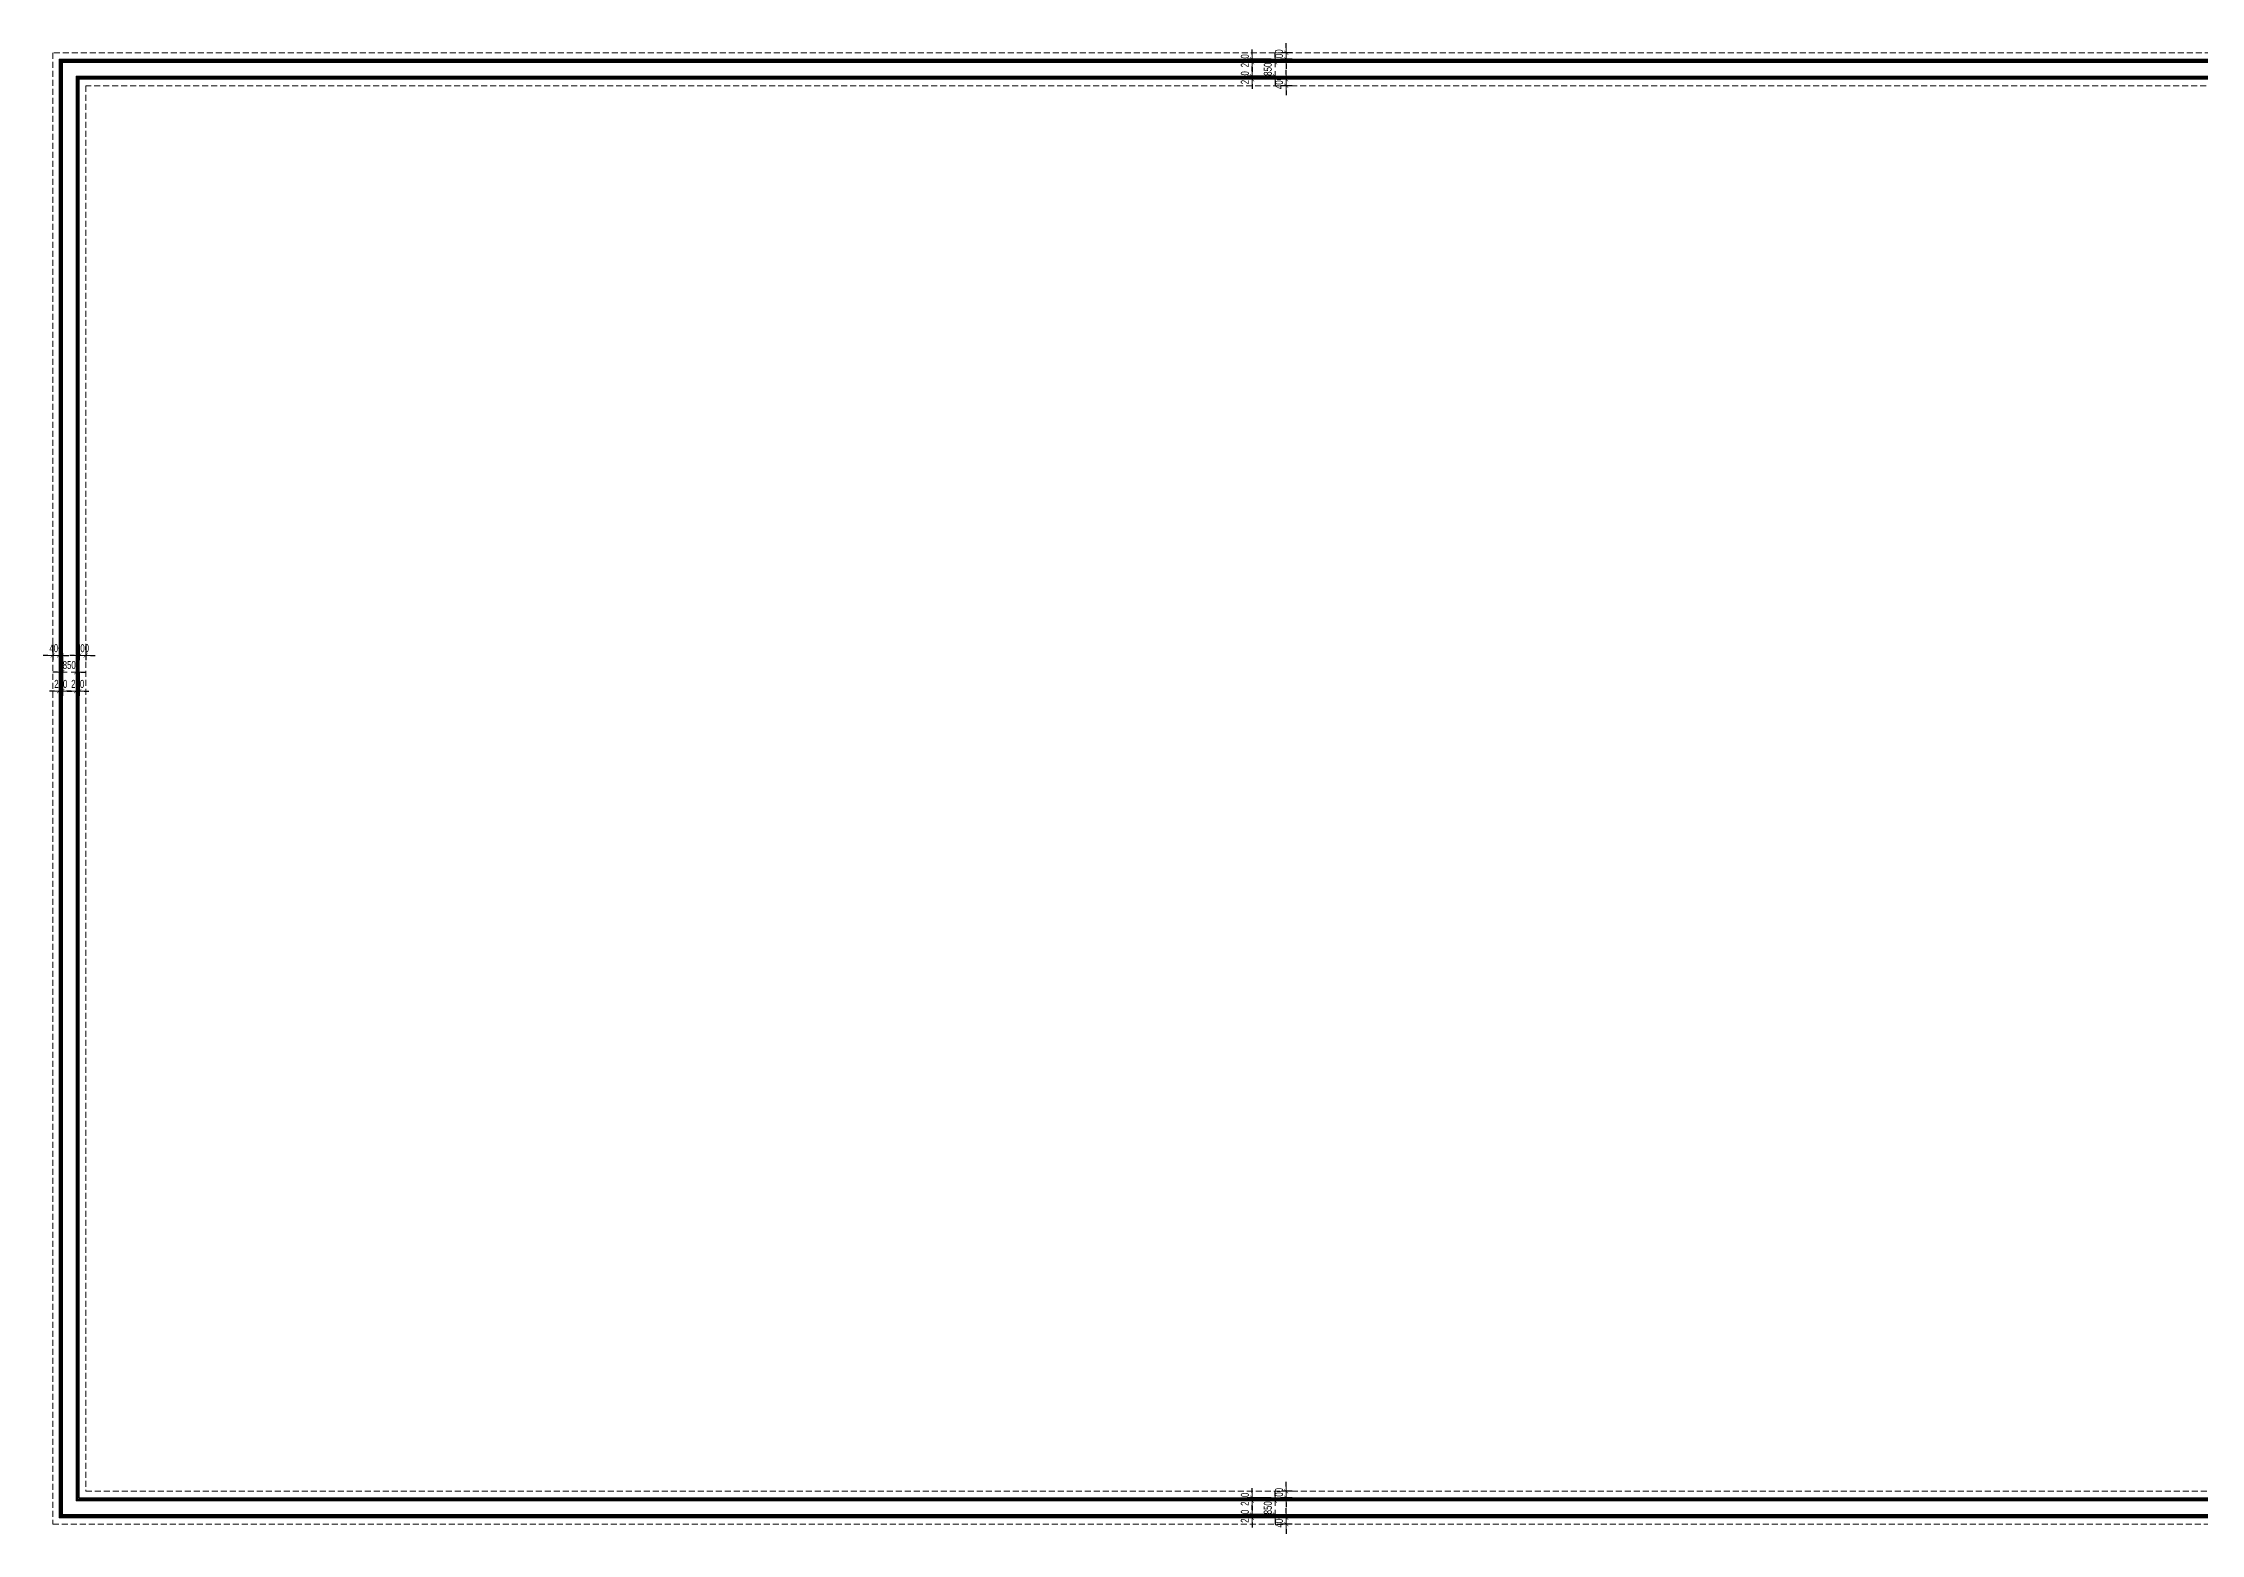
# Model space of a CAD drawing. Header units: millimetres. Extents: x -642477 to 1168880, y -27982 to 330379.
# Drawn here: x -1630 to 133221, y 237219 to 330379 of the extents above; entities that cross this region are included whole.
import ezdxf

# ---------------------------------------------------------------- set-up
doc = ezdxf.new("R2010")
doc.units = ezdxf.units.MM
doc.linetypes.add('HIDDEN', pattern=[0.375, 0.25, -0.125])
doc.layers.get('Defpoints').update_dxf_attribs({"color": 151, "lineweight": 9})
for name, color, linetype, lineweight in [('NDC_GUIDE WALL CONTINUOS', 3, 'Continuous', 20), ('NDC_S_DIM', 1, 'Continuous', 15), ('NDC_S_GUIDE WALL', 3, 'HIDDEN', 18), ('NDC_S_HATCH COLUMN AND WALL', 251, 'Continuous', 13)]:
    doc.layers.add(name, color=color, linetype=linetype, lineweight=lineweight)
doc.styles.add('NDC_DIM', font='', dxfattribs={"width": 0.75})
doc.styles.get('NDC_DIM').set_extended_font_data('Dotum')
doc.dimstyles.new('NDC_dim_200', dxfattribs={"dimscale": 200, "dimtxt": 2.5, "dimasz": 1.5, "dimexe": 1.5, "dimexo": 2.5, "dimgap": 1, "dimtad": 1, "dimdec": 0, "dimzin": 0, "dimdsep": 46, "dimtxsty": 'NDC_DIM', "dimblk": 'DIMMARK', "dimcen": 0.09, "dimdle": 1.2, "dimclrd": 1, "dimclre": 1, "dimclrt": 3, "dimadec": 0, "dimazin": 0, "dimtfac": 1, "dimtdec": 0, "dimtix": 1, "dimtofl": 0, "dimtmove": 0, "dimatfit": 3, "dimfxl": 6, "dimfxlon": 1, "dimtolj": 1, "dimtzin": 0, "dimarcsym": 0})
pattern_1 = [(45, (0, -38576.22), (-44.901281, 44.901281), [])]

# ---------------------------------------------------------------- blocks, each defined once
blk = doc.blocks.new('DIMMARK')
at = {"layer": 'NDC_S_DIM', "color": 1}
blk.add_line((-1.5, 0), (1, 0), dxfattribs=at)
at = {"layer": 'NDC_S_DIM', "color": 2, "const_width": 0.1}
blk.add_lwpolyline([(-0.42, -0.42), (0.42, 0.42)], dxfattribs=at)
blk = doc.blocks.new('*D335')
at = {"layer": 'Defpoints', "color": 0, "ltscale": 100, "transparency": 16777216}
for p in [(76061, 329379), (76921, 329779), (76921, 329379)]:
    blk.add_point(p, dxfattribs=at)
at = {"layer": 'NDC_S_DIM', "color": 1, "lineweight": -2, "ltscale": 100, "transparency": 16777216}
for p, q in [((76421, 329779), (75761, 329779)), ((76421, 329379), (75761, 329379)), ((76061, 330079), (76061, 330379)), ((76061, 329079), (76061, 328779))]:
    blk.add_line(p, q, dxfattribs=at)
at = {"layer": 'NDC_S_DIM', "color": 1, "lineweight": -2, "ltscale": 100, "transparency": 16777216, "xscale": 300, "yscale": 300, "zscale": 300}
for p, rotation in [((76061, 329779), 270), ((76061, 329379), 90)]:
    blk.add_blockref('DIMMARK', p, dxfattribs=dict(at, rotation=rotation))
at = {"layer": 'NDC_S_DIM', "color": 3, "ltscale": 100, "transparency": 16777216, "insert": (75611, 329579), "char_height": 500, "attachment_point": 5, "rotation": 90, "style": 'NDC_DIM'}
blk.add_mtext('\\A1;400', dxfattribs=at)
blk = doc.blocks.new('*D336')
at = {"layer": 'Defpoints', "color": 0, "ltscale": 100, "transparency": 16777216}
for p in [(73926, 329179), (75691, 329379), (75691, 329179)]:
    blk.add_point(p, dxfattribs=at)
at = {"layer": 'NDC_S_DIM', "color": 1, "lineweight": -2, "ltscale": 100, "transparency": 16777216}
for p, q in [((75126, 329379), (73626, 329379)), ((75126, 329179), (73626, 329179)), ((73926, 329679), (73926, 329979)), ((73926, 328879), (73926, 328579))]:
    blk.add_line(p, q, dxfattribs=at)
at = {"layer": 'NDC_S_DIM', "color": 1, "lineweight": -2, "ltscale": 100, "transparency": 16777216, "xscale": 300, "yscale": 300, "zscale": 300}
for p, rotation in [((73926, 329379), 270), ((73926, 329179), 90)]:
    blk.add_blockref('DIMMARK', p, dxfattribs=dict(at, rotation=rotation))
at = {"layer": 'NDC_S_DIM', "color": 3, "ltscale": 100, "transparency": 16777216, "insert": (73476, 329279), "char_height": 500, "attachment_point": 5, "rotation": 90, "style": 'NDC_DIM'}
blk.add_mtext('\\A1;200', dxfattribs=at)
blk = doc.blocks.new('*D337')
at = {"layer": 'Defpoints', "color": 0, "ltscale": 100, "transparency": 16777216}
for p in [(75774, 329179), (75362, 328319), (75774, 328319)]:
    blk.add_point(p, dxfattribs=at)
at = {"layer": 'NDC_S_DIM', "color": 1, "lineweight": -2, "ltscale": 100, "transparency": 16777216}
for p, q in [((75362, 329179), (75062, 329179)), ((75362, 329479), (75362, 329779)), ((75362, 328319), (75062, 328319)), ((75362, 328019), (75362, 327719))]:
    blk.add_line(p, q, dxfattribs=at)
at = {"layer": 'NDC_S_DIM', "color": 1, "lineweight": -2, "ltscale": 100, "transparency": 16777216, "xscale": 300, "yscale": 300, "zscale": 300}
for p, rotation in [((75362, 329179), 270), ((75362, 328319), 90)]:
    blk.add_blockref('DIMMARK', p, dxfattribs=dict(at, rotation=rotation))
at = {"layer": 'NDC_S_DIM', "color": 3, "ltscale": 100, "transparency": 16777216, "insert": (74912, 328749), "char_height": 500, "attachment_point": 5, "rotation": 90, "style": 'NDC_DIM'}
blk.add_mtext('\\A1;850', dxfattribs=at)
blk = doc.blocks.new('*D338')
at = {"layer": 'Defpoints', "color": 0, "ltscale": 100, "transparency": 16777216}
for p in [(76061, 327719), (76921, 328119), (76921, 327719)]:
    blk.add_point(p, dxfattribs=at)
at = {"layer": 'NDC_S_DIM', "color": 1, "lineweight": -2, "ltscale": 100, "transparency": 16777216}
for p, q in [((76421, 328119), (75761, 328119)), ((76421, 327719), (75761, 327719)), ((76061, 328419), (76061, 328719)), ((76061, 327419), (76061, 327119))]:
    blk.add_line(p, q, dxfattribs=at)
at = {"layer": 'NDC_S_DIM', "color": 1, "lineweight": -2, "ltscale": 100, "transparency": 16777216, "xscale": 300, "yscale": 300, "zscale": 300}
for p, rotation in [((76061, 328119), 270), ((76061, 327719), 90)]:
    blk.add_blockref('DIMMARK', p, dxfattribs=dict(at, rotation=rotation))
at = {"layer": 'NDC_S_DIM', "color": 3, "ltscale": 100, "transparency": 16777216, "insert": (75611, 327919), "char_height": 500, "attachment_point": 5, "rotation": 90, "style": 'NDC_DIM'}
blk.add_mtext('\\A1;400', dxfattribs=at)
blk = doc.blocks.new('*D339')
at = {"layer": 'Defpoints', "color": 0, "ltscale": 100, "transparency": 16777216}
for p in [(73926, 328119), (76139, 328319), (76139, 328119)]:
    blk.add_point(p, dxfattribs=at)
at = {"layer": 'NDC_S_DIM', "color": 1, "lineweight": -2, "ltscale": 100, "transparency": 16777216}
for p, q in [((75126, 328319), (73626, 328319)), ((75126, 328119), (73626, 328119)), ((73926, 328619), (73926, 328919)), ((73926, 327819), (73926, 327519))]:
    blk.add_line(p, q, dxfattribs=at)
at = {"layer": 'NDC_S_DIM', "color": 1, "lineweight": -2, "ltscale": 100, "transparency": 16777216, "xscale": 300, "yscale": 300, "zscale": 300}
for p, rotation in [((73926, 328319), 270), ((73926, 328119), 90)]:
    blk.add_blockref('DIMMARK', p, dxfattribs=dict(at, rotation=rotation))
at = {"layer": 'NDC_S_DIM', "color": 3, "ltscale": 100, "transparency": 16777216, "insert": (73476, 328219), "char_height": 500, "attachment_point": 5, "rotation": 90, "style": 'NDC_DIM'}
blk.add_mtext('\\A1;200', dxfattribs=at)
blk = doc.blocks.new('*D340')
at = {"layer": 'Defpoints', "color": 0, "ltscale": 100, "transparency": 16777216}
for p in [(1030, 327719), (176871, 327719), (176871, 327719), (175312, 326160), (202072, 302519)]:
    blk.add_point(p, dxfattribs=at)
at = {"layer": 'NDC_S_DIM', "color": 1, "lineweight": -2, "ltscale": 100, "transparency": 16777216}
blk.add_arc((176871, 327719), 2205, 187.80091, 307.19995, dxfattribs=at)
at = {"layer": 'NDC_S_DIM', "color": 1, "lineweight": -2, "ltscale": 100, "transparency": 16777216, "xscale": 300, "yscale": 300, "zscale": 300}
for p, rotation in [((174666, 327719), 93.90045619243996), ((178430, 326160), 41.1004104936571)]:
    blk.add_blockref('DIMMARK', p, dxfattribs=dict(at, rotation=rotation))
at = {"layer": 'NDC_S_DIM', "color": 3, "ltscale": 100, "transparency": 16777216, "insert": (176199, 326098), "char_height": 500, "attachment_point": 5, "rotation": 337.50043, "style": 'NDC_DIM'}
blk.add_mtext('\\A1;135°', dxfattribs=at)
blk = doc.blocks.new('*D347')
at = {"layer": 'Defpoints', "color": 0, "ltscale": 100, "transparency": 16777216}
for p in [(-1030, 293294), (-630, 293294), (-630, 292113)]:
    blk.add_point(p, dxfattribs=at)
at = {"layer": 'NDC_S_DIM', "color": 1, "lineweight": -2, "ltscale": 100, "transparency": 16777216}
for p, q in [((-1030, 292794), (-1030, 291813)), ((-630, 292794), (-630, 291813)), ((-1330, 292113), (-1630, 292113)), ((-330, 292113), (-30, 292113))]:
    blk.add_line(p, q, dxfattribs=at)
at = {"layer": 'NDC_S_DIM', "color": 1, "lineweight": -2, "ltscale": 100, "transparency": 16777216, "xscale": 300, "yscale": 300, "zscale": 300}
blk.add_blockref('DIMMARK', (-1030, 292113), dxfattribs=at)
at = {"layer": 'NDC_S_DIM', "color": 1, "lineweight": -2, "ltscale": 100, "transparency": 16777216, "xscale": 300, "yscale": 300, "zscale": 300, "rotation": 180}
blk.add_blockref('DIMMARK', (-630, 292113), dxfattribs=at)
at = {"layer": 'NDC_S_DIM', "color": 3, "ltscale": 100, "transparency": 16777216, "insert": (-830, 292564), "char_height": 500, "attachment_point": 5, "style": 'NDC_DIM'}
blk.add_mtext('\\A1;400', dxfattribs=at)
blk = doc.blocks.new('*D348')
at = {"layer": 'Defpoints', "color": 0, "ltscale": 100, "transparency": 16777216}
for p in [(630, 293294), (1030, 293294), (1030, 292113)]:
    blk.add_point(p, dxfattribs=at)
at = {"layer": 'NDC_S_DIM', "color": 1, "lineweight": -2, "ltscale": 100, "transparency": 16777216}
for p, q in [((630, 292794), (630, 291813)), ((1030, 292794), (1030, 291813)), ((330, 292113), (30, 292113)), ((1330, 292113), (1630, 292113))]:
    blk.add_line(p, q, dxfattribs=at)
at = {"layer": 'NDC_S_DIM', "color": 1, "lineweight": -2, "ltscale": 100, "transparency": 16777216, "xscale": 300, "yscale": 300, "zscale": 300}
blk.add_blockref('DIMMARK', (630, 292113), dxfattribs=at)
at = {"layer": 'NDC_S_DIM', "color": 1, "lineweight": -2, "ltscale": 100, "transparency": 16777216, "xscale": 300, "yscale": 300, "zscale": 300, "rotation": 180}
blk.add_blockref('DIMMARK', (1030, 292113), dxfattribs=at)
at = {"layer": 'NDC_S_DIM', "color": 3, "ltscale": 100, "transparency": 16777216, "insert": (830, 292564), "char_height": 500, "attachment_point": 5, "style": 'NDC_DIM'}
blk.add_mtext('\\A1;400', dxfattribs=at)
blk = doc.blocks.new('*D349')
at = {"layer": 'Defpoints', "color": 0, "ltscale": 100, "transparency": 16777216}
for p in [(-430, 293754), (430, 293754), (430, 291063)]:
    blk.add_point(p, dxfattribs=at)
at = {"layer": 'NDC_S_DIM', "color": 1, "lineweight": -2, "ltscale": 100, "transparency": 16777216}
for p, q in [((-430, 292263), (-430, 290763)), ((430, 292263), (430, 290763)), ((-730, 291063), (-1030, 291063)), ((730, 291063), (1030, 291063))]:
    blk.add_line(p, q, dxfattribs=at)
at = {"layer": 'NDC_S_DIM', "color": 1, "lineweight": -2, "ltscale": 100, "transparency": 16777216, "xscale": 300, "yscale": 300, "zscale": 300}
blk.add_blockref('DIMMARK', (-430, 291063), dxfattribs=at)
at = {"layer": 'NDC_S_DIM', "color": 1, "lineweight": -2, "ltscale": 100, "transparency": 16777216, "xscale": 300, "yscale": 300, "zscale": 300, "rotation": 180}
blk.add_blockref('DIMMARK', (430, 291063), dxfattribs=at)
at = {"layer": 'NDC_S_DIM', "color": 3, "ltscale": 100, "transparency": 16777216, "insert": (0, 291513), "char_height": 500, "attachment_point": 5, "style": 'NDC_DIM'}
blk.add_mtext('\\A1;850', dxfattribs=at)
blk = doc.blocks.new('*D350')
at = {"layer": 'Defpoints', "color": 0, "ltscale": 100, "transparency": 16777216}
for p in [(-630, 293294), (-430, 293294), (-430, 289883)]:
    blk.add_point(p, dxfattribs=at)
at = {"layer": 'NDC_S_DIM', "color": 1, "lineweight": -2, "ltscale": 100, "transparency": 16777216}
for p, q in [((-630, 291083), (-630, 289583)), ((-430, 291083), (-430, 289583)), ((-930, 289883), (-1230, 289883)), ((-130, 289883), (170, 289883))]:
    blk.add_line(p, q, dxfattribs=at)
at = {"layer": 'NDC_S_DIM', "color": 1, "lineweight": -2, "ltscale": 100, "transparency": 16777216, "xscale": 300, "yscale": 300, "zscale": 300}
blk.add_blockref('DIMMARK', (-630, 289883), dxfattribs=at)
at = {"layer": 'NDC_S_DIM', "color": 1, "lineweight": -2, "ltscale": 100, "transparency": 16777216, "xscale": 300, "yscale": 300, "zscale": 300, "rotation": 180}
blk.add_blockref('DIMMARK', (-430, 289883), dxfattribs=at)
at = {"layer": 'NDC_S_DIM', "color": 3, "ltscale": 100, "transparency": 16777216, "insert": (-530, 290333), "char_height": 500, "attachment_point": 5, "style": 'NDC_DIM'}
blk.add_mtext('\\A1;200', dxfattribs=at)
blk = doc.blocks.new('*D351')
at = {"layer": 'Defpoints', "color": 0, "ltscale": 100, "transparency": 16777216}
for p in [(430, 293114), (630, 293114), (630, 289883)]:
    blk.add_point(p, dxfattribs=at)
at = {"layer": 'NDC_S_DIM', "color": 1, "lineweight": -2, "ltscale": 100, "transparency": 16777216}
for p, q in [((430, 291083), (430, 289583)), ((630, 291083), (630, 289583)), ((130, 289883), (-170, 289883)), ((930, 289883), (1230, 289883))]:
    blk.add_line(p, q, dxfattribs=at)
at = {"layer": 'NDC_S_DIM', "color": 1, "lineweight": -2, "ltscale": 100, "transparency": 16777216, "xscale": 300, "yscale": 300, "zscale": 300}
blk.add_blockref('DIMMARK', (430, 289883), dxfattribs=at)
at = {"layer": 'NDC_S_DIM', "color": 1, "lineweight": -2, "ltscale": 100, "transparency": 16777216, "xscale": 300, "yscale": 300, "zscale": 300, "rotation": 180}
blk.add_blockref('DIMMARK', (630, 289883), dxfattribs=at)
at = {"layer": 'NDC_S_DIM', "color": 3, "ltscale": 100, "transparency": 16777216, "insert": (530, 290333), "char_height": 500, "attachment_point": 5, "style": 'NDC_DIM'}
blk.add_mtext('\\A1;200', dxfattribs=at)
blk = doc.blocks.new('*D352')
at = {"layer": 'Defpoints', "color": 0, "ltscale": 100, "transparency": 16777216}
for p in [(76061, 239479), (76921, 239879), (76921, 239479)]:
    blk.add_point(p, dxfattribs=at)
at = {"layer": 'NDC_S_DIM', "color": 1, "lineweight": -2, "ltscale": 100, "transparency": 16777216}
for p, q in [((76061, 240179), (76061, 240479)), ((76421, 239879), (75761, 239879)), ((76421, 239479), (75761, 239479)), ((76061, 239179), (76061, 238879))]:
    blk.add_line(p, q, dxfattribs=at)
at = {"layer": 'NDC_S_DIM', "color": 1, "lineweight": -2, "ltscale": 100, "transparency": 16777216, "xscale": 300, "yscale": 300, "zscale": 300}
for p, rotation in [((76061, 239879), 270), ((76061, 239479), 90)]:
    blk.add_blockref('DIMMARK', p, dxfattribs=dict(at, rotation=rotation))
at = {"layer": 'NDC_S_DIM', "color": 3, "ltscale": 100, "transparency": 16777216, "insert": (75611, 239679), "char_height": 500, "attachment_point": 5, "rotation": 90, "style": 'NDC_DIM'}
blk.add_mtext('\\A1;400', dxfattribs=at)
blk = doc.blocks.new('*D353')
at = {"layer": 'Defpoints', "color": 0, "ltscale": 100, "transparency": 16777216}
for p in [(73926, 239279), (75691, 239479), (75691, 239279)]:
    blk.add_point(p, dxfattribs=at)
at = {"layer": 'NDC_S_DIM', "color": 1, "lineweight": -2, "ltscale": 100, "transparency": 16777216}
for p, q in [((73926, 239779), (73926, 240079)), ((75126, 239479), (73626, 239479)), ((75126, 239279), (73626, 239279)), ((73926, 238979), (73926, 238679))]:
    blk.add_line(p, q, dxfattribs=at)
at = {"layer": 'NDC_S_DIM', "color": 1, "lineweight": -2, "ltscale": 100, "transparency": 16777216, "xscale": 300, "yscale": 300, "zscale": 300}
for p, rotation in [((73926, 239479), 270), ((73926, 239279), 90)]:
    blk.add_blockref('DIMMARK', p, dxfattribs=dict(at, rotation=rotation))
at = {"layer": 'NDC_S_DIM', "color": 3, "ltscale": 100, "transparency": 16777216, "insert": (73476, 239379), "char_height": 500, "attachment_point": 5, "rotation": 90, "style": 'NDC_DIM'}
blk.add_mtext('\\A1;200', dxfattribs=at)
blk = doc.blocks.new('*D354')
at = {"layer": 'Defpoints', "color": 0, "ltscale": 100, "transparency": 16777216}
for p in [(75774, 239279), (75362, 238419), (75774, 238419)]:
    blk.add_point(p, dxfattribs=at)
at = {"layer": 'NDC_S_DIM', "color": 1, "lineweight": -2, "ltscale": 100, "transparency": 16777216}
for p, q in [((75362, 239279), (75062, 239279)), ((75362, 239579), (75362, 239879)), ((75362, 238419), (75062, 238419)), ((75362, 238119), (75362, 237819))]:
    blk.add_line(p, q, dxfattribs=at)
at = {"layer": 'NDC_S_DIM', "color": 1, "lineweight": -2, "ltscale": 100, "transparency": 16777216, "xscale": 300, "yscale": 300, "zscale": 300}
for p, rotation in [((75362, 239279), 270), ((75362, 238419), 90)]:
    blk.add_blockref('DIMMARK', p, dxfattribs=dict(at, rotation=rotation))
at = {"layer": 'NDC_S_DIM', "color": 3, "ltscale": 100, "transparency": 16777216, "insert": (74912, 238849), "char_height": 500, "attachment_point": 5, "rotation": 90, "style": 'NDC_DIM'}
blk.add_mtext('\\A1;850', dxfattribs=at)
blk = doc.blocks.new('*D355')
at = {"layer": 'Defpoints', "color": 0, "ltscale": 100, "transparency": 16777216}
for p in [(76061, 237819), (76921, 238219), (76921, 237819)]:
    blk.add_point(p, dxfattribs=at)
at = {"layer": 'NDC_S_DIM', "color": 1, "lineweight": -2, "ltscale": 100, "transparency": 16777216}
for p, q in [((76061, 238519), (76061, 238819)), ((76421, 238219), (75761, 238219)), ((76421, 237819), (75761, 237819)), ((76061, 237519), (76061, 237219))]:
    blk.add_line(p, q, dxfattribs=at)
at = {"layer": 'NDC_S_DIM', "color": 1, "lineweight": -2, "ltscale": 100, "transparency": 16777216, "xscale": 300, "yscale": 300, "zscale": 300}
for p, rotation in [((76061, 238219), 270), ((76061, 237819), 90)]:
    blk.add_blockref('DIMMARK', p, dxfattribs=dict(at, rotation=rotation))
at = {"layer": 'NDC_S_DIM', "color": 3, "ltscale": 100, "transparency": 16777216, "insert": (75611, 238019), "char_height": 500, "attachment_point": 5, "rotation": 90, "style": 'NDC_DIM'}
blk.add_mtext('\\A1;400', dxfattribs=at)
blk = doc.blocks.new('*D356')
at = {"layer": 'Defpoints', "color": 0, "ltscale": 100, "transparency": 16777216}
for p in [(73926, 238219), (76139, 238419), (76139, 238219)]:
    blk.add_point(p, dxfattribs=at)
at = {"layer": 'NDC_S_DIM', "color": 1, "lineweight": -2, "ltscale": 100, "transparency": 16777216}
for p, q in [((73926, 238719), (73926, 239019)), ((75126, 238419), (73626, 238419)), ((75126, 238219), (73626, 238219)), ((73926, 237919), (73926, 237619))]:
    blk.add_line(p, q, dxfattribs=at)
at = {"layer": 'NDC_S_DIM', "color": 1, "lineweight": -2, "ltscale": 100, "transparency": 16777216, "xscale": 300, "yscale": 300, "zscale": 300}
for p, rotation in [((73926, 238419), 270), ((73926, 238219), 90)]:
    blk.add_blockref('DIMMARK', p, dxfattribs=dict(at, rotation=rotation))
at = {"layer": 'NDC_S_DIM', "color": 3, "ltscale": 100, "transparency": 16777216, "insert": (73476, 238319), "char_height": 500, "attachment_point": 5, "rotation": 90, "style": 'NDC_DIM'}
blk.add_mtext('\\A1;200', dxfattribs=at)

msp = doc.modelspace()

# ---------------------------------------------------------------- hatches: boundary and pattern name
at = {"layer": 'NDC_S_HATCH COLUMN AND WALL', "ltscale": 100}
h = msp.add_hatch(dxfattribs=at)
h.set_pattern_fill('ANSI31', color=256, scale=20)
h.set_pattern_definition(pattern_1)
h.paths.add_polyline_path([(-630, 329378.8), (-630, 238218.8), (218030, 238218.8), (218030, 304178.8), (202759.1, 304178.8), (177558.4, 329378.8)])
h.paths.add_polyline_path([(-430, 329178.8), (-430, 238418.8), (217830, 238418.8), (217830, 303978.8), (202676.3, 303978.8), (177475.5, 329178.8)], flags=16)
h.paths.add_polyline_path([(430, 328318.8), (177119.3, 328318.8), (202320.1, 303118.8), (216970, 303118.8), (216970, 239278.8), (430, 239278.8)], flags=0)
h.paths.add_polyline_path([(630, 328118.8), (177036.5, 328118.8), (202237.2, 302918.8), (216770, 302918.8), (216770, 239478.8), (630, 239478.8)], flags=0)
h.paths.add_polyline_path([(430, 328318.8), (430, 239278.8), (216970, 239278.8), (216970, 303118.8), (202320.1, 303118.8), (177119.3, 328318.8)], flags=0)
h = msp.add_hatch(dxfattribs=at)
h.set_pattern_fill('ANSI31', color=256, scale=20)
h.set_pattern_definition(pattern_1)
h.paths.add_polyline_path([(430, 328318.8), (430, 239278.8), (216970, 239278.8), (216970, 303118.8), (202320.1, 303118.8), (177119.3, 328318.8)])
h.paths.add_polyline_path([(630, 328118.8), (630, 239478.8), (216770, 239478.8), (216770, 302918.8), (202237.2, 302918.8), (177036.5, 328118.8)], flags=16)

# ---------------------------------------------------------------- linework, layer by layer
at = {"layer": 'NDC_GUIDE WALL CONTINUOS'}
for points in [[(-630, 329378.8), (-630, 238218.8), (218030, 238218.8), (218030, 304178.8), (202759.1, 304178.8), (177558.4, 329378.8)], [(-430, 329178.8), (-430, 238418.8), (217830, 238418.8), (217830, 303978.8), (202676.3, 303978.8), (177475.5, 329178.8)], [(430, 328318.8), (430, 239278.8), (216970, 239278.8), (216970, 303118.8), (202320.1, 303118.8), (177119.3, 328318.8)], [(630, 328118.8), (630, 239478.8), (216770, 239478.8), (216770, 302918.8), (202237.2, 302918.8), (177036.5, 328118.8)]]:
    msp.add_lwpolyline(points, close=True, dxfattribs=at)
at = {"layer": 'NDC_S_GUIDE WALL', "ltscale": 1500}
for points in [[(-1030, 329778.8), (-1030, 237818.8), (218430, 237818.8), (218430, 304578.8), (202924.8, 304578.8), (177724, 329778.8)], [(1030, 327718.8), (1030, 239878.8), (216370, 239878.8), (216370, 302518.8), (202071.5, 302518.8), (176870.8, 327718.8)]]:
    msp.add_lwpolyline(points, close=True, dxfattribs=at)

# ---------------------------------------------------------------- dimensions: what is measured, and where the dimension line sits
at = {"layer": 'NDC_S_DIM', "ltscale": 100}
for base, p1, p2, picture, middle in [((73926.1, 329178.8), (75691.2, 329378.8), (75691.2, 329178.8), '*D336', (73475.8, 329278.8)), ((76061.1, 329378.8), (76921.3, 329778.8), (76921.3, 329378.8), '*D335', (75610.8, 329578.8)), ((73926.1, 328118.8), (76139.2, 328318.8), (76139.2, 328118.8), '*D339', (73475.8, 328218.8)), ((76061.1, 327718.8), (76921.3, 328118.8), (76921.3, 327718.8), '*D338', (75610.8, 327918.8)), ((73926.1, 239278.8), (75691.2, 239478.8), (75691.2, 239278.8), '*D353', (73475.8, 239378.8)), ((76061.1, 239478.8), (76921.3, 239878.8), (76921.3, 239478.8), '*D352', (75610.8, 239678.8)), ((73926.1, 238218.8), (76139.2, 238418.8), (76139.2, 238218.8), '*D356', (73475.8, 238318.8)), ((76061.1, 237818.8), (76921.3, 238218.8), (76921.3, 237818.8), '*D355', (75610.8, 238018.8))]:
    dim = msp.add_linear_dim(base=base, p1=p1, p2=p2, angle=90, dimstyle='NDC_dim_200', dxfattribs=at)
    dim.commit()
    dim.dimension.update_dxf_attribs({"geometry": picture, "text_midpoint": middle})
for base, p1, p2, picture, middle in [((75361.9, 328318.8), (75774, 329178.8), (75774, 328318.8), '*D337', (74911.5, 328748.8)), ((75361.9, 238418.8), (75774, 239278.8), (75774, 238418.8), '*D354', (74911.5, 238848.8))]:
    dim = msp.add_linear_dim(base=base, p1=p1, p2=p2, angle=90, text='850', dimstyle='NDC_dim_200', dxfattribs=at)
    dim.commit()
    dim.dimension.update_dxf_attribs({"geometry": picture, "text_midpoint": middle})
dim = msp.add_angular_dim_2l(base=(175311.5, 326159.6), line1=((202071.5, 302518.8), (176870.8, 327718.8)), line2=((176870.8, 327718.8), (1030, 327718.8)), dimstyle='NDC_dim_200', dxfattribs=at)
dim.commit()
dim.dimension.update_dxf_attribs({"geometry": '*D340', "text_midpoint": (176199.3, 326097.6)})
for base, p1, p2, picture, middle in [((-630, 292113.3), (-1030, 293293.8), (-630, 293293.8), '*D347', (-830, 292563.7)), ((-430, 289882.5), (-630, 293293.8), (-430, 293293.8), '*D350', (-530, 290332.9)), ((630, 289882.5), (430, 293113.8), (630, 293113.8), '*D351', (530, 290332.9)), ((1030, 292113.3), (630, 293293.8), (1030, 293293.8), '*D348', (830, 292563.7))]:
    dim = msp.add_linear_dim(base=base, p1=p1, p2=p2, dimstyle='NDC_dim_200', dxfattribs=at)
    dim.commit()
    dim.dimension.update_dxf_attribs({"geometry": picture, "text_midpoint": middle})
dim = msp.add_linear_dim(base=(430, 291062.9), p1=(-430, 293754), p2=(430, 293754), text='850', dimstyle='NDC_dim_200', dxfattribs=at)
dim.commit()
dim.dimension.update_dxf_attribs({"geometry": '*D349', "text_midpoint": (0, 291513.3)})

doc.saveas('drawing.dxf')
